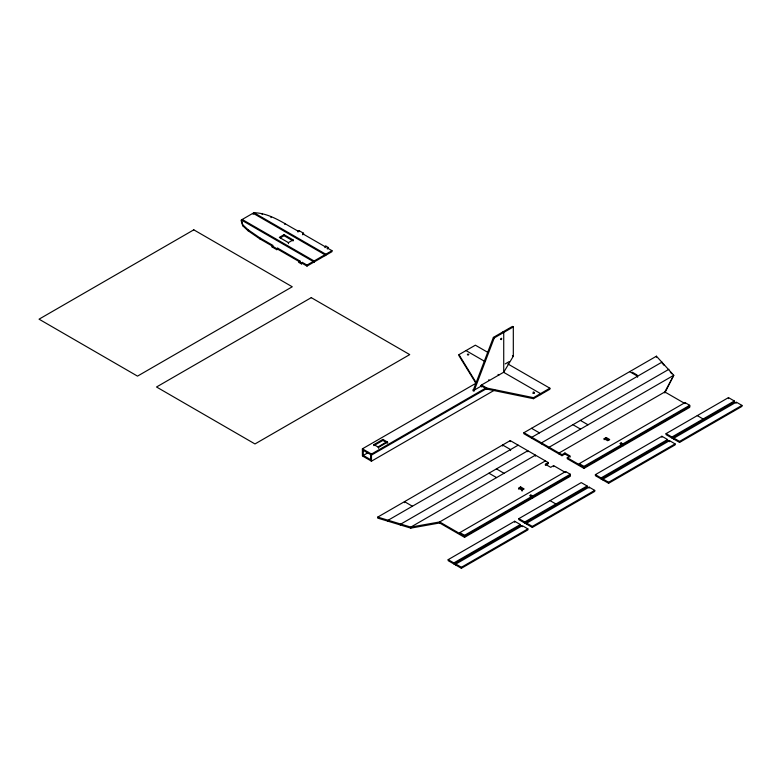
<?xml version="1.0" encoding="UTF-8"?>
<svg xmlns="http://www.w3.org/2000/svg" width="781" height="781" viewBox="0 0 781 781"><rect width="100%" height="100%" fill="white"/><g stroke="black" fill="none" stroke-linecap="round" stroke-linejoin="round"><path stroke-width="1.17" d="M532.798 393.292C536.537 392.267 531.568 391.261 533.628 392.755M473.022 390.822L493.387 337.402L512.434 326.409L513.312 326.917L513.312 356.224L503.725 372.215L481.516 384.994L481.516 386.937M513.312 326.917L494.266 337.909L473.901 391.33M559.069 454.015L559.069 453L664.816 391.945L673.759 375.29L656.43 356.204L523.914 432.713L523.914 433.719L561.998 455.714L564.927 454.015L570.198 457.061M664.816 392.96L673.759 375.29L549.111 447.249L549.111 448.265M299.963 261.03L299.084 261.537L299.084 262.543L299.963 262.035L299.963 261.03L277.704 248.173L276.825 248.68L259.829 238.869L248.133 230.795L242.676 225.719L241.329 220.994L242.208 220.486L242.208 219.471L253.044 213.213L325.804 255.241L325.804 254.225L253.923 212.715L253.923 213.721L253.044 214.228M293.109 239.913L284.03 234.671L279.344 237.375L288.423 242.618L293.109 239.913L293.109 240.929L284.03 235.686L280.281 237.854M253.923 212.715C270.304 213.096 284.05 223.649 297.991 231.039L298.869 230.532L303.565 233.246L303.565 234.261L302.686 234.769L302.686 233.753L303.565 233.246M242.208 219.471L314.099 260.981L314.099 261.996L241.329 219.978L242.676 224.703L248.133 229.79L259.829 237.854L273.018 245.468L272.139 245.976L272.139 246.991L273.018 246.484M272.139 246.991L276.825 249.695L277.704 249.188L301.427 262.885L302.306 262.377L306.992 265.081L313.22 261.489L313.22 262.504M302.686 233.753L324.945 246.601L325.823 246.093L328.166 247.45L328.166 248.465L327.288 248.973L327.288 247.958L328.166 247.45M299.084 262.543L301.427 263.9L302.306 263.392L306.992 266.096L331.974 251.677L331.974 250.662L327.288 247.958M314.099 260.981L324.925 254.733L324.925 255.748M325.804 254.225L331.974 250.662M458.964 354.652L475.434 381.479L475.434 382.495L458.964 355.667L458.964 354.652L475.365 345.182L487.959 352.456M505.19 363.917L509.29 361.554M494.803 389.973L371.483 461.171L362.404 455.928L362.404 448.821L476.234 383.1M373.894 444.614L382.895 439.41L387.581 442.124L387.581 443.13L382.895 440.425L373.894 445.629L373.894 444.614L378.58 447.318L387.581 442.124M368.495 452.414L363.282 455.421L370.604 459.648M377.867 447.005L387.239 441.587M362.404 448.821L371.483 454.064L486.368 387.737M486.368 388.753L371.483 455.079L362.404 449.836M481.662 385.082L486.856 388.079L533.482 397.675L549.883 388.206L549.883 389.221L533.482 398.691L486.856 389.094L480.627 385.492M530.846 495.027L530.846 497.058L532.583 498.063L570.306 476.283L570.306 474.252L532.583 496.033L530.846 495.027L529.674 495.701L531.412 496.706L531.412 498.737L464.549 537.338L439.654 522.967L410.796 528.122L377.74 518.115L377.74 517.1L510.247 440.601L548.33 462.586L548.33 463.602L545.402 465.291L545.402 464.275L548.33 462.586M518.164 445.17L387.952 520.341L387.952 521.357M668.907 369.296L541.497 442.856L541.497 443.872M545.402 460.897L439.654 521.952L410.796 527.107L377.74 517.1M523.914 432.713L561.998 454.698L564.927 453L570.198 456.045L567.27 457.734L567.27 458.75L583.973 468.395L621.686 446.615L621.686 444.584L619.948 443.579L621.12 442.905L622.857 443.911L689.721 405.31L689.721 407.34L622.857 445.941L621.12 444.936L621.12 442.905M565.083 472.261L553.602 465.632L550.673 467.321L545.402 464.275M520.615 486.914L518.564 488.096L522.079 490.126L524.129 488.945L520.615 486.914L520.615 487.93L523.25 489.453M604.143 438.697L606.193 437.506L609.707 439.537L607.657 440.718L604.143 438.697L604.143 439.703M518.564 489.111L520.615 487.93M459.863 533.618L459.863 532.603L565.62 471.548L570.306 474.252M579.287 464.675L579.287 463.66L685.035 402.605L689.721 405.31M459.863 532.603L464.549 535.307L531.412 496.706M579.287 463.66L583.973 466.364L621.686 444.584M531.412 497.722L464.549 536.322L439.654 521.952L439.654 522.967M570.306 475.268L532.583 497.048L530.846 496.042M621.686 445.6L583.973 467.38L567.27 457.734M689.721 406.325L622.857 444.926L621.12 443.92M526.677 524.158L526.677 523.143L589.079 487.119L594.731 490.39L594.731 491.405L532.33 527.429L518.857 519.648L518.857 518.633L581.249 482.609L587.117 485.987L587.117 487.002L524.715 523.026L524.715 522.011L587.117 485.987M673.905 439.166L673.905 438.151L736.298 402.127L741.95 405.388L741.95 406.403L679.558 442.427L666.076 434.646L666.076 433.631L728.478 397.607L734.335 400.995L734.335 402.01L671.933 438.034L671.933 437.018L734.335 400.995M455.811 565.073L455.811 564.058L522.313 525.672L527.878 528.883L527.878 529.899L461.386 568.285L448.177 560.66L448.177 559.645L514.669 521.259L520.351 524.539L520.351 525.554L453.849 563.941L453.849 562.925L520.351 524.539M603.039 480.081L603.039 479.065L669.532 440.669L675.096 443.881L675.096 444.897L608.604 483.293L595.395 475.668L595.395 474.653L661.888 436.257L667.57 439.537L667.57 440.552L601.067 478.948L601.067 477.933L667.57 439.537M455.811 564.058L461.386 567.279L527.878 528.883M526.677 523.143L532.33 526.414L594.731 490.39M603.039 479.065L608.604 482.277L675.096 443.881M673.905 438.151L679.558 441.411L741.95 405.388M467.858 354.955C471.031 354.018 465.427 353.725 468.131 354.877M533.628 392.814L534.458 393.292M734.335 402.01L736.298 403.142M632.337 372.254L637.023 374.958M629.671 371.658L637.579 376.217L637.579 377.233M664.816 391.945L684.537 403.328M697.277 415.619L703.134 419.006L703.134 420.022M502.847 331.935L503.725 332.442L503.725 372.215M666.076 433.631L671.933 437.018M493.387 337.402L494.266 337.909M667.57 440.552L669.532 441.685L669.532 440.669M512.434 355.716L513.312 356.224M507.904 363.966L549.883 388.206M466.013 350.581L484.903 361.496M503.794 372.4L540.53 393.604L540.53 394.62M580.381 420.403L588.005 424.796M498.044 374.431L498.922 374.948M608.829 440.045L606.193 438.522L606.193 437.506M572.922 424.708L580.537 429.111M488.672 379.849L489.55 380.357M480.637 385.414L481.516 385.921L473.901 390.315L473.022 389.807M531.539 428.31L539.446 432.879M595.395 474.653L601.067 477.933M496.404 468.893L504.018 473.286M550.058 500.621L555.916 503.999L555.916 505.014M488.935 473.198L496.55 477.601M518.857 518.633L524.715 522.011M520.351 525.554L522.313 526.687M412.407 506.225L404.499 501.656L404.499 502.671M448.177 559.645L453.849 562.925M662.805 363.917L664.328 365.508M670.293 372.02L671.68 373.738M728.478 397.607L728.478 398.622M685.035 402.605L685.035 403.621M679.558 441.411L679.558 442.427M662.044 363.116L662.044 362.101L531.832 437.272L531.832 438.287M661.888 436.257L661.888 437.272M656.43 356.204L656.43 357.22M622.857 443.911L622.857 445.941M608.604 482.277L608.604 483.293M589.079 487.119L589.079 488.135M583.973 466.364L583.973 468.395M565.62 471.548L565.62 472.564M564.927 453L564.927 454.015M561.998 454.698L561.998 455.714M553.602 465.632L553.602 466.647M535.444 456.163L535.444 455.147L410.796 527.107L410.796 528.122M533.482 397.675L533.482 398.691M532.583 496.033L532.583 498.063M532.33 526.414L532.33 527.429M527.829 451.76L527.829 450.744L400.419 524.305L400.419 525.32M522.079 490.126L522.079 491.142M514.669 521.259L514.669 522.274M510.54 450.578L510.54 449.563L502.632 444.994L502.632 446.01M510.247 440.601L510.247 441.616M486.856 388.079L486.856 389.094M464.549 535.307L464.549 537.338M461.386 567.279L461.386 568.285M382.895 439.41L382.895 440.425M378.58 447.318L378.58 448.333M371.483 454.064L371.483 461.171M370.604 454.571L370.604 460.663M363.282 450.344L363.282 456.436M325.823 246.093L325.823 247.108M324.945 246.601L324.945 247.616M314.323 260.854L314.323 261.869M306.992 265.081L306.992 266.096M302.306 262.377L302.306 263.392M301.427 262.885L301.427 263.9M298.869 230.532L298.869 231.547M297.991 231.039L297.991 232.055M288.423 242.618L288.423 243.633M284.811 223.434L284.811 224.45M284.03 234.671L284.03 235.686M277.704 248.173L277.704 249.188M276.825 248.68L276.825 249.695M270.987 216.591L270.987 217.606M262.172 213.447L262.172 214.463M259.829 237.854L259.829 238.869M248.133 229.79L248.133 230.795M242.676 224.703L242.676 225.719M241.329 219.978L241.329 220.994M500.748 339.071C501.529 341.238 502.388 336.396 500.748 339.071M193.795 229.829L39.05 319.175L137.505 376.13L292.26 286.783L193.795 229.829M311.268 297.649L156.522 386.995L254.977 443.95L409.722 354.603L311.268 297.649"/></g></svg>
